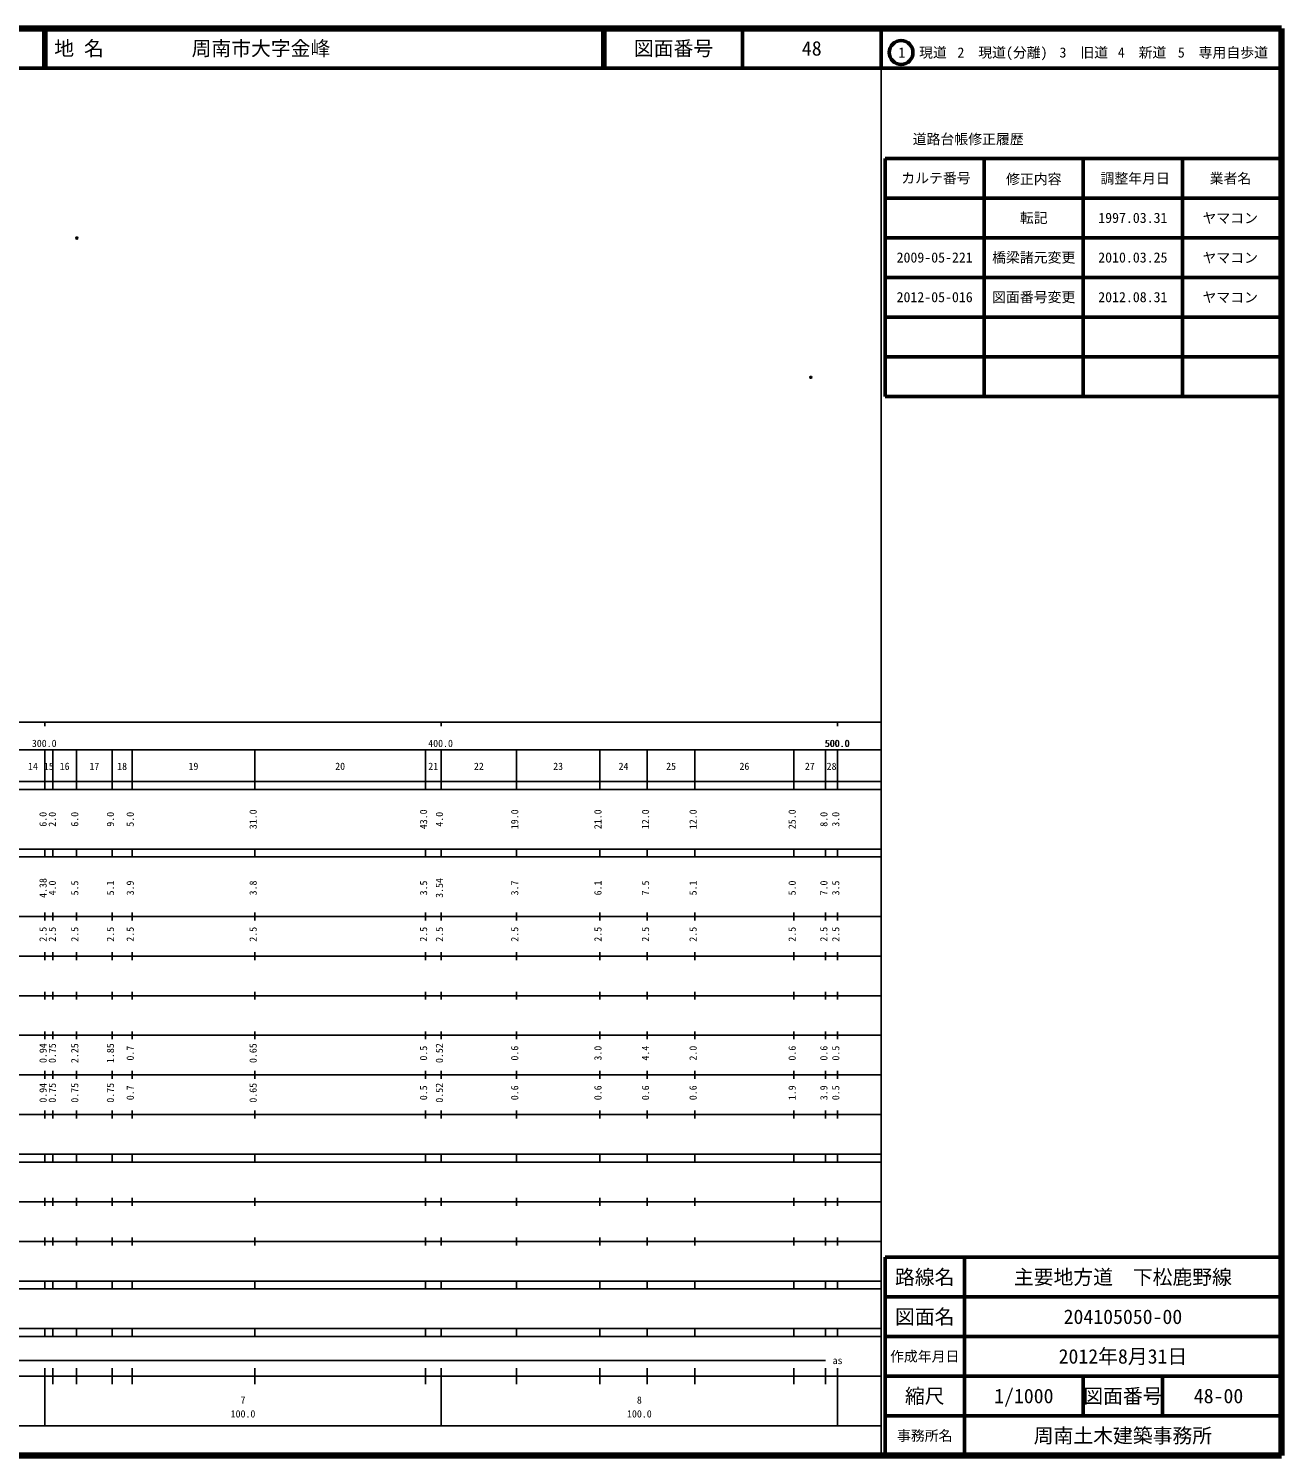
# Model space of a CAD drawing. Units: millimetres on the paper. Extents: x 40 to 680, y 20 to 380.
# Drawn here: x 363.9 to 680, y 20 to 380 of the extents above; entities that cross this region are included whole.
import ezdxf
from ezdxf.enums import TextEntityAlignment as Align

# ---------------------------------------------------------------- set-up
doc = ezdxf.new("R2010")
doc.units = ezdxf.units.MM
doc.header["$PDMODE"] = 32
doc.header["$PDSIZE"] = 0.5
doc.layers.add('M-OTRS', color=6, linetype='Continuous')
doc.layers.add('M-TTL-TXT', color=7, linetype='Continuous')
for name, color, linetype, lineweight in [('M-TTL', 2, 'Continuous', 140), ('M-TTL-BAND', 7, 'Continuous', 25), ('M-TTL-FRAM', 2, 'Continuous', 50), ('M-TTL-LINE', 7, 'Continuous', 50)]:
    doc.layers.add(name, color=color, linetype=linetype, lineweight=lineweight)
doc.styles.add('ＭＳ ゴシック', font='')
doc.styles.get('ＭＳ ゴシック').set_extended_font_data('MS Gothic')

msp = doc.modelspace()

# ---------------------------------------------------------------- linework, layer by layer
at = {"layer": 'M-OTRS'}
for p in [(376.08, 327.15), (561.249, 292)]:
    msp.add_point(p, dxfattribs=at)
at = {"layer": 'M-TTL'}
for p, q in [((680, 380), (40, 380)), ((680, 20), (680, 380)), ((40, 20), (680, 20))]:
    msp.add_line(p, q, dxfattribs=at)
at = {"layer": 'M-TTL-BAND'}
for p, q in [((579, 20), (579, 370)), ((40, 205), (579, 205)), ((368, 205), (368, 204)), ((468, 205), (468, 204)), ((568, 205), (568, 204)), ((68, 198), (579, 198)), ((368, 188), (368, 198)), ((370, 188), (370, 198)), ((376, 188), (376, 198)), ((385, 188), (385, 198)), ((390, 188), (390, 198)), ((421, 188), (421, 198)), ((464, 188), (464, 198)), ((468, 188), (468, 198)), ((487, 188), (487, 198)), ((508, 188), (508, 198)), ((520, 188), (520, 198)), ((532, 188), (532, 198)), ((557, 188), (557, 198)), ((565, 188), (565, 198)), ((568, 188), (568, 198)), ((40, 190), (579, 190)), ((40, 188), (579, 188)), ((40, 173), (579, 173)), ((368, 171), (368, 173)), ((370, 171), (370, 173)), ((376, 171), (376, 173)), ((385, 171), (385, 173)), ((390, 171), (390, 173)), ((421, 171), (421, 173)), ((464, 171), (464, 173)), ((468, 171), (468, 173)), ((487, 171), (487, 173)), ((508, 171), (508, 173)), ((520, 171), (520, 173)), ((532, 171), (532, 173)), ((557, 171), (557, 173)), ((565, 171), (565, 173)), ((568, 171), (568, 173)), ((40, 171), (579, 171)), ((40, 156), (579, 156)), ((368, 155), (368, 157)), ((370, 155), (370, 157)), ((376, 155), (376, 157)), ((385, 155), (385, 157)), ((390, 155), (390, 157)), ((421, 155), (421, 157)), ((464, 155), (464, 157)), ((468, 155), (468, 157)), ((487, 155), (487, 157)), ((508, 155), (508, 157)), ((520, 155), (520, 157)), ((532, 155), (532, 157)), ((557, 155), (557, 157)), ((565, 155), (565, 157)), ((568, 155), (568, 157)), ((46, 146), (579, 146)), ((368, 145), (368, 147)), ((370, 145), (370, 147)), ((376, 145), (376, 147)), ((385, 145), (385, 147)), ((390, 145), (390, 147)), ((421, 145), (421, 147)), ((464, 145), (464, 147)), ((468, 145), (468, 147)), ((487, 145), (487, 147)), ((508, 145), (508, 147)), ((520, 145), (520, 147)), ((532, 145), (532, 147)), ((557, 145), (557, 147)), ((565, 145), (565, 147)), ((568, 145), (568, 147)), ((368, 135), (368, 137)), ((370, 135), (370, 137)), ((376, 135), (376, 137)), ((385, 135), (385, 137)), ((390, 135), (390, 137)), ((421, 135), (421, 137)), ((464, 135), (464, 137)), ((468, 135), (468, 137)), ((487, 135), (487, 137)), ((508, 135), (508, 137)), ((520, 135), (520, 137)), ((532, 135), (532, 137)), ((557, 135), (557, 137)), ((565, 135), (565, 137)), ((568, 135), (568, 137)), ((52, 136), (579, 136)), ((46, 126), (579, 126)), ((368, 125), (368, 127)), ((370, 125), (370, 127)), ((376, 125), (376, 127)), ((385, 125), (385, 127)), ((390, 125), (390, 127)), ((421, 125), (421, 127)), ((464, 125), (464, 127)), ((468, 125), (468, 127)), ((487, 125), (487, 127)), ((508, 125), (508, 127)), ((520, 125), (520, 127)), ((532, 125), (532, 127)), ((557, 125), (557, 127)), ((565, 125), (565, 127)), ((568, 125), (568, 127)), ((52, 116), (579, 116)), ((368, 115), (368, 117)), ((370, 115), (370, 117)), ((376, 115), (376, 117)), ((385, 115), (385, 117)), ((390, 115), (390, 117)), ((421, 115), (421, 117)), ((464, 115), (464, 117)), ((468, 115), (468, 117)), ((487, 115), (487, 117)), ((508, 115), (508, 117)), ((520, 115), (520, 117)), ((532, 115), (532, 117)), ((557, 115), (557, 117)), ((565, 115), (565, 117)), ((568, 115), (568, 117)), ((46, 106), (579, 106)), ((368, 105), (368, 107)), ((370, 105), (370, 107)), ((376, 105), (376, 107)), ((385, 105), (385, 107)), ((390, 105), (390, 107)), ((421, 105), (421, 107)), ((464, 105), (464, 107)), ((468, 105), (468, 107)), ((487, 105), (487, 107)), ((508, 105), (508, 107)), ((520, 105), (520, 107)), ((532, 105), (532, 107)), ((557, 105), (557, 107)), ((565, 105), (565, 107)), ((568, 105), (568, 107)), ((40, 96), (579, 96)), ((40, 94), (579, 94)), ((368, 94), (368, 96)), ((370, 94), (370, 96)), ((376, 94), (376, 96)), ((385, 94), (385, 96)), ((390, 94), (390, 96)), ((421, 94), (421, 96)), ((464, 94), (464, 96)), ((468, 94), (468, 96)), ((487, 94), (487, 96)), ((508, 94), (508, 96)), ((520, 94), (520, 96)), ((532, 94), (532, 96)), ((557, 94), (557, 96)), ((565, 94), (565, 96)), ((568, 94), (568, 96)), ((49, 84), (579, 84)), ((368, 83), (368, 85)), ((370, 83), (370, 85)), ((376, 83), (376, 85)), ((385, 83), (385, 85)), ((390, 83), (390, 85)), ((421, 83), (421, 85)), ((464, 83), (464, 85)), ((468, 83), (468, 85)), ((487, 83), (487, 85)), ((508, 83), (508, 85)), ((520, 83), (520, 85)), ((532, 83), (532, 85)), ((557, 83), (557, 85)), ((565, 83), (565, 85)), ((568, 83), (568, 85)), ((40, 74), (579, 74)), ((368, 73), (368, 75)), ((370, 73), (370, 75)), ((376, 73), (376, 75)), ((385, 73), (385, 75)), ((390, 73), (390, 75)), ((421, 73), (421, 75)), ((464, 73), (464, 75)), ((468, 73), (468, 75)), ((487, 73), (487, 75)), ((508, 73), (508, 75)), ((520, 73), (520, 75)), ((532, 73), (532, 75)), ((557, 73), (557, 75)), ((565, 73), (565, 75)), ((568, 73), (568, 75)), ((40, 64), (579, 64)), ((40, 62), (579, 62)), ((368, 62), (368, 64)), ((370, 62), (370, 64)), ((376, 62), (376, 64)), ((385, 62), (385, 64)), ((390, 62), (390, 64)), ((421, 62), (421, 64)), ((464, 62), (464, 64)), ((468, 62), (468, 64)), ((487, 62), (487, 64)), ((508, 62), (508, 64)), ((520, 62), (520, 64)), ((532, 62), (532, 64)), ((557, 62), (557, 64)), ((565, 62), (565, 64)), ((568, 62), (568, 64)), ((40, 52), (579, 52)), ((368, 50), (368, 52)), ((370, 50), (370, 52)), ((376, 50), (376, 52)), ((385, 50), (385, 52)), ((390, 50), (390, 52)), ((421, 50), (421, 52)), ((464, 50), (464, 52)), ((468, 50), (468, 52)), ((487, 50), (487, 52)), ((508, 50), (508, 52)), ((520, 50), (520, 52)), ((532, 50), (532, 52)), ((557, 50), (557, 52)), ((565, 50), (565, 52)), ((568, 50), (568, 52)), ((40, 50), (579, 50)), ((71, 44), (565, 44)), ((40, 40), (579, 40)), ((368, 27.5), (368, 42)), ((370, 38), (370, 42)), ((376, 38), (376, 42)), ((385, 38), (385, 42)), ((390, 38), (390, 42)), ((421, 38), (421, 42)), ((464, 38), (464, 42)), ((468, 27.5), (468, 42)), ((487, 38), (487, 42)), ((508, 38), (508, 42)), ((520, 38), (520, 42)), ((532, 38), (532, 42)), ((557, 38), (557, 42)), ((565, 38), (565, 42)), ((568, 27.5), (568, 42)), ((68, 27.5), (579, 27.5))]:
    msp.add_line(p, q, dxfattribs=at)
at = {"layer": 'M-TTL-FRAM'}
for p, q in [((580, 347.197), (580, 287.197)), ((580, 347.197), (680, 347.197)), ((580, 287.197), (680, 287.197)), ((680, 70), (580, 70)), ((580, 70), (580, 20))]:
    msp.add_line(p, q, dxfattribs=at)
at = {"layer": 'M-TTL-LINE'}
for p, q in [((367.75, 380), (367.75, 370)), ((368.25, 380), (368.25, 370)), ((508.747, 380), (508.747, 370)), ((509.247, 380), (509.247, 370)), ((543.997, 380), (543.997, 370)), ((579, 380), (579, 370)), ((40, 370), (680, 370)), ((605, 347.197), (605, 287.197)), ((630, 347.197), (630, 287.197)), ((655, 347.197), (655, 287.197)), ((580, 337.197), (680, 337.197)), ((580, 327.197), (680, 327.197)), ((580, 317.197), (680, 317.197)), ((580, 307.197), (680, 307.197)), ((580, 297.197), (680, 297.197)), ((600, 70), (600, 20)), ((680, 60), (580, 60)), ((680, 50), (580, 50)), ((680, 40), (580, 40)), ((630, 40), (630, 30)), ((650, 40), (650, 30)), ((680, 30), (580, 30))]:
    msp.add_line(p, q, dxfattribs=at)
msp.add_circle((584.031, 373.958), 3, dxfattribs=at)

# ---------------------------------------------------------------- texts
at = {"layer": 'M-TTL-BAND', "style": 'ＭＳ ゴシック'}
for s, p in [('300.0', (367.844, 198.195)), ('400.0', (467.844, 198.195)), ('500.0', (567.844, 198.195)), ('500.0', (568, 198.195)), ('14', (365, 192.405)), ('15', (369, 192.405)), ('16', (373, 192.405)), ('17', (380.5, 192.405)), ('18', (387.5, 192.405)), ('19', (405.5, 192.405)), ('20', (442.5, 192.405)), ('21', (466, 192.405)), ('22', (477.5, 192.405)), ('23', (497.5, 192.405)), ('24', (514, 192.405)), ('25', (526, 192.405)), ('26', (544.5, 192.405)), ('27', (561, 192.405)), ('28', (566.5, 192.405)), ('as', (568, 42.5)), ('7', (418, 32.523)), ('8', (518, 32.523)), ('100.0', (418, 29.033)), ('100.0', (518, 29.033))]:
    msp.add_text(s, height=1.833, dxfattribs=at).set_placement(p, align=Align.BOTTOM_CENTER)
for s, p in [('6.0', (369, 180.5)), ('2.0', (371.34, 180.5)), ('6.0', (377, 180.5)), ('9.0', (386, 180.5)), ('5.0', (391, 180.5)), ('31.0', (422, 180.5)), ('43.0', (465, 180.5)), ('4.0', (469, 180.5)), ('19.0', (488, 180.5)), ('21.0', (509, 180.5)), ('12.0', (521, 180.5)), ('12.0', (533, 180.5)), ('25.0', (558, 180.5)), ('8.0', (566, 180.5)), ('3.0', (569, 180.5)), ('4.38', (369, 163.174)), ('4.0', (371.34, 163.174)), ('5.5', (377, 163.174)), ('5.1', (386, 163.174)), ('3.9', (391, 163.174)), ('3.8', (422, 163.174)), ('3.5', (465, 163.174)), ('3.54', (469, 163.174)), ('3.7', (488, 163.174)), ('6.1', (509, 163.174)), ('7.5', (521, 163.174)), ('5.1', (533, 163.174)), ('5.0', (558, 163.174)), ('7.0', (566, 163.174)), ('3.5', (569, 163.174)), ('2.5', (369, 151.5)), ('2.5', (371.34, 151.5)), ('2.5', (377, 151.5)), ('2.5', (386, 151.5)), ('2.5', (391, 151.5)), ('2.5', (422, 151.5)), ('2.5', (465, 151.5)), ('2.5', (469, 151.5)), ('2.5', (488, 151.5)), ('2.5', (509, 151.5)), ('2.5', (521, 151.5)), ('2.5', (533, 151.5)), ('2.5', (558, 151.5)), ('2.5', (566, 151.5)), ('2.5', (569, 151.5)), ('0.94', (369, 121.5)), ('0.75', (371.34, 121.5)), ('2.25', (377, 121.5)), ('1.85', (386, 121.5)), ('0.7', (391, 121.5)), ('0.65', (422, 121.5)), ('0.5', (465, 121.5)), ('0.52', (469, 121.5)), ('0.6', (488, 121.5)), ('3.0', (509, 121.5)), ('4.4', (521, 121.5)), ('2.0', (533, 121.5)), ('0.6', (558, 121.5)), ('0.6', (566, 121.5)), ('0.5', (569, 121.5)), ('0.94', (369, 111.5)), ('0.75', (371.34, 111.5)), ('0.75', (377, 111.5)), ('0.75', (386, 111.5)), ('0.7', (391, 111.5)), ('0.65', (422, 111.5)), ('0.5', (465, 111.5)), ('0.52', (469, 111.5)), ('0.6', (488, 111.5)), ('0.6', (509, 111.5)), ('0.6', (521, 111.5)), ('0.6', (533, 111.5)), ('1.9', (558, 111.5)), ('3.9', (566, 111.5)), ('0.5', (569, 111.5))]:
    msp.add_text(s, height=1.833, rotation=90, dxfattribs=at).set_placement(p, align=Align.BOTTOM_CENTER)
at = {"layer": 'M-TTL-TXT', "style": 'ＭＳ ゴシック'}
for s, p in [('地 名', (370.38, 375)), ('周南市大字金峰', (405.024, 375))]:
    msp.add_text(s, height=3.666, dxfattribs=at).set_placement(p, align=Align.MIDDLE_LEFT)
for s, height, p in [('図面番号', 3.666, (526.622, 375)), ('48', 3.666, (561.497, 375)), ('1\u3000現道', 2.566, (589.448, 373.958)), ('2\u3000現道(分離)', 2.566, (609.619, 373.958)), ('3\u3000旧道', 2.566, (630.121, 373.958)), ('4\u3000新道', 2.566, (644.824, 373.958)), ('5\u3000専用自歩道', 2.566, (665.228, 373.958)), ('道路台帳修正履歴', 2.566, (600.968, 352.113)), ('カルテ番号', 2.566, (592.839, 342.277)), ('修正内容', 2.566, (617.509, 342.023)), ('調整年月日', 2.566, (643.089, 342.197)), ('業者名', 2.566, (667.134, 342.197)), ('転記', 2.566, (617.5, 332.245)), ('1997.03.31', 2.566, (642.5, 332.245)), ('ヤマコン', 2.566, (667.077, 332.189)), ('2009-05-221', 2.566, (592.5, 322.245)), ('橋梁諸元変更', 2.566, (617.5, 322.245)), ('2010.03.25', 2.566, (642.5, 322.245)), ('ヤマコン', 2.566, (667.077, 322.189)), ('2012-05-016', 2.566, (592.5, 312.245)), ('図面番号変更', 2.566, (617.5, 312.245)), ('2012.08.31', 2.566, (642.5, 312.245)), ('ヤマコン', 2.566, (667.077, 312.189)), ('路線名', 3.666, (590, 65)), ('路線名', 3.666, (590, 65)), ('主要地方道\u3000下松鹿野線', 3.666, (640, 65)), ('図面名', 3.666, (590, 55)), ('図面名', 3.666, (590, 55)), ('204105050-00', 3.666, (640, 55)), ('2012年8月31日', 3.666, (640, 45)), ('作成年月日', 2.566, (590, 45)), ('作成年月日', 2.566, (590, 45)), ('縮尺', 3.666, (590, 35)), ('縮尺', 3.666, (590, 35)), ('1/1000', 3.666, (615, 35)), ('図面番号', 3.666, (640, 35)), ('図面番号', 3.666, (640, 35)), ('48-00', 3.666, (664.125, 35)), ('事務所名', 2.566, (590, 25)), ('事務所名', 2.566, (590, 25)), ('周南土木建築事務所', 3.666, (640, 25))]:
    msp.add_text(s, height=height, dxfattribs=at).set_placement(p, align=Align.MIDDLE_CENTER)

doc.saveas('drawing.dxf')
